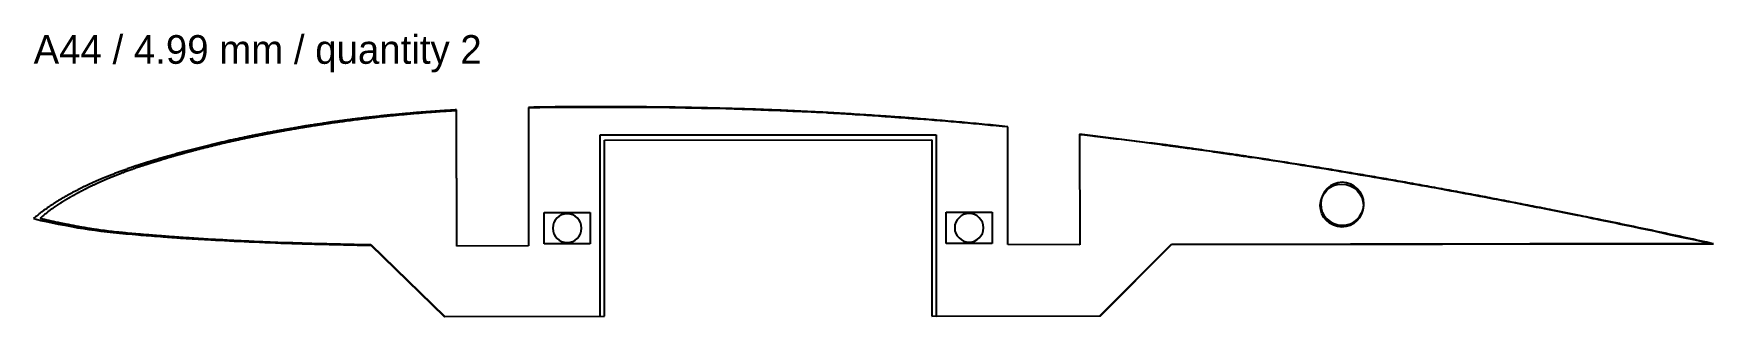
# Model space of a CAD drawing. Header units: millimetres. Extents: x 0 to 117, y 0 to 20.
import ezdxf

# ---------------------------------------------------------------- set-up
doc = ezdxf.new("R2010")
doc.units = ezdxf.units.MM
for name, color, linetype in [('CUT', 1, 'Continuous'), ('LABELS_NONCUT', 7, 'Continuous'), ('SANDING_GUIDE_NONCUT', 5, 'Continuous')]:
    doc.layers.add(name, color=color, linetype=linetype)

msp = doc.modelspace()

# ---------------------------------------------------------------- linework, layer by layer
at = {"layer": 'CUT'}
for p, q in [((29.48, 4.91, 0), (29.47, 14.41, 0)), ((34.47, 14.59, 0), (34.48, 4.92, 0)), ((67.88, 5.01, 0), (67.87, 13.24, 0)), ((39.47, 0.01, 0), (39.47, 12.67, 0)), ((39.47, 12.67, 0), (62.87, 12.67, 0)), ((62.87, 12.67, 0), (62.87, 0.03, 0)), ((72.87, 12.71, 0), (72.88, 5, 0)), ((35.57, 7.26, 0), (38.77, 7.26, 0)), ((35.57, 5.06, 0), (35.57, 7.26, 0)), ((38.77, 7.26, 0), (38.77, 5.06, 0)), ((63.57, 7.28, 0), (66.77, 7.28, 0)), ((63.57, 5.08, 0), (63.57, 7.28, 0)), ((66.77, 7.28, 0), (66.77, 5.08, 0)), ((23.5, 4.97, 0), (28.6, 0, 0)), ((34.48, 4.92, 0), (29.48, 4.91, 0)), ((38.77, 5.06, 0), (35.57, 5.06, 0)), ((66.77, 5.08, 0), (63.57, 5.08, 0)), ((72.88, 5, 0), (67.88, 5.01, 0)), ((74.33, 0.05, 0), (79.28, 5.01, 0)), ((79.28, 5.01, 0), (117.03, 5.07, 0)), ((28.6, 0, 0), (39.47, 0.01, 0)), ((62.87, 0.03, 0), (74.33, 0.04, 0)), ((74.33, 0.04, 0), (74.33, 0.05, 0))]:
    msp.add_line(p, q, dxfattribs=at)
msp.add_ellipse((91.14, 7.74, 0), major_axis=(-0.3, -1.47), ratio=0.999725, dxfattribs=at)
for points, knots in [([(29.47, 14.41, 0), (29.4, 14.41, 0), (29.26, 14.4, 0), (29.04, 14.39, 0), (28.83, 14.37, 0), (28.62, 14.36, 0), (28.4, 14.35, 0), (28.19, 14.33, 0), (27.97, 14.32, 0), (27.76, 14.3, 0), (27.54, 14.29, 0), (27.32, 14.27, 0), (27.11, 14.25, 0), (26.89, 14.24, 0), (26.67, 14.22, 0), (26.45, 14.2, 0), (26.23, 14.18, 0), (26.09, 14.17, 0), (25.94, 14.16, 0), (25.79, 14.14, 0), (25.56, 14.12, 0), (25.33, 14.1, 0), (25.1, 14.08, 0), (24.87, 14.06, 0), (24.64, 14.04, 0), (24.41, 14.01, 0), (24.18, 13.99, 0), (23.96, 13.96, 0), (23.73, 13.94, 0), (23.5, 13.91, 0), (23.27, 13.89, 0), (23.04, 13.86, 0), (22.81, 13.83, 0), (22.59, 13.8, 0), (22.44, 13.79, 0), (22.26, 13.76, 0), (22.08, 13.74, 0), (21.81, 13.7, 0), (21.54, 13.67, 0), (21.31, 13.64, 0), (21.13, 13.61, 0), (20.95, 13.59, 0), (20.73, 13.56, 0), (20.46, 13.52, 0), (20.29, 13.49, 0), (20.14, 13.47, 0), (20.02, 13.45, 0), (19.84, 13.43, 0), (19.66, 13.4, 0), (19.48, 13.37, 0), (19.3, 13.34, 0), (19.13, 13.32, 0), (18.95, 13.29, 0), (18.77, 13.26, 0), (18.6, 13.23, 0), (18.42, 13.2, 0), (18.25, 13.17, 0), (18.08, 13.14, 0), (17.9, 13.11, 0), (17.73, 13.08, 0), (17.56, 13.05, 0), (17.39, 13.02, 0), (17.22, 12.99, 0), (17.05, 12.96, 0), (16.89, 12.93, 0), (16.72, 12.9, 0), (16.55, 12.87, 0), (16.39, 12.84, 0), (16.22, 12.81, 0), (16.06, 12.78, 0), (15.89, 12.75, 0), (15.73, 12.71, 0), (15.57, 12.68, 0), (15.41, 12.65, 0), (15.25, 12.62, 0), (15.09, 12.59, 0), (14.93, 12.55, 0), (14.82, 12.53, 0), (14.75, 12.51, 0), (14.69, 12.5, 0), (14.59, 12.48, 0), (14.45, 12.45, 0), (14.29, 12.42, 0), (14.12, 12.38, 0), (13.96, 12.35, 0), (13.81, 12.32, 0), (13.7, 12.29, 0), (13.58, 12.26, 0), (13.44, 12.23, 0), (13.26, 12.19, 0), (13.08, 12.15, 0), (12.9, 12.11, 0), (12.72, 12.07, 0), (12.54, 12.02, 0), (12.36, 11.98, 0), (12.18, 11.93, 0), (11.99, 11.89, 0), (11.81, 11.84, 0), (11.62, 11.8, 0), (11.44, 11.75, 0), (11.25, 11.7, 0), (11.07, 11.66, 0), (10.89, 11.61, 0), (10.7, 11.56, 0), (10.52, 11.51, 0), (10.34, 11.46, 0), (10.19, 11.42, 0), (10.07, 11.39, 0), (9.95, 11.35, 0), (9.8, 11.31, 0), (9.62, 11.26, 0), (9.45, 11.21, 0), (9.27, 11.16, 0), (9.16, 11.13, 0), (9.05, 11.1, 0), (8.95, 11.07, 0), (8.82, 11.03, 0), (8.72, 11, 0), (8.63, 10.97, 0), (8.55, 10.95, 0), (8.49, 10.93, 0), (8.47, 10.92, 0), (8.45, 10.92, 0), (8.43, 10.91, 0), (8.41, 10.91, 0), (8.39, 10.9, 0), (8.35, 10.88, 0), (8.29, 10.87, 0), (8.21, 10.84, 0), (8.16, 10.83, 0), (8.11, 10.81, 0), (8.08, 10.8, 0), (8.06, 10.8, 0), (8.05, 10.79, 0), (8.03, 10.79, 0), (8.01, 10.78, 0), (8, 10.78, 0), (7.99, 10.77, 0), (7.98, 10.77, 0), (7.98, 10.77, 0), (7.97, 10.77, 0), (7.97, 10.77, 0), (7.96, 10.77, 0), (7.95, 10.76, 0), (7.89, 10.74, 0), (7.79, 10.71, 0), (7.68, 10.68, 0), (7.61, 10.65, 0), (7.57, 10.64, 0), (7.55, 10.64, 0), (7.53, 10.63, 0), (7.51, 10.62, 0), (7.49, 10.62, 0), (7.47, 10.61, 0), (7.46, 10.61, 0), (7.44, 10.6, 0), (7.42, 10.59, 0), (7.4, 10.59, 0), (7.37, 10.58, 0), (7.36, 10.57, 0), (7.34, 10.57, 0), (7.33, 10.57, 0), (7.32, 10.56, 0), (7.31, 10.56, 0), (7.3, 10.56, 0), (7.29, 10.55, 0), (7.27, 10.54, 0), (7.25, 10.54, 0), (7.24, 10.54, 0), (7.24, 10.54, 0), (7.24, 10.54, 0), (7.23, 10.53, 0), (7.22, 10.53, 0), (7.21, 10.53, 0), (7.2, 10.52, 0), (7.19, 10.52, 0), (7.19, 10.52, 0), (7.18, 10.52, 0), (7.18, 10.52, 0), (7.17, 10.52, 0), (7.17, 10.51, 0), (7.17, 10.51, 0), (7.16, 10.51, 0), (7.16, 10.51, 0), (7.15, 10.51, 0), (7.15, 10.51, 0), (7.15, 10.51, 0), (7.14, 10.51, 0), (7.14, 10.51, 0), (7.14, 10.51, 0), (7.14, 10.5, 0), (7.14, 10.5, 0), (7.14, 10.5, 0), (7.14, 10.5, 0), (7.14, 10.5, 0), (7.13, 10.5, 0), (7.13, 10.5, 0), (7.13, 10.5, 0), (7.13, 10.5, 0), (7.13, 10.5, 0), (7.13, 10.5, 0), (7.13, 10.5, 0), (7.13, 10.5, 0), (7.13, 10.5, 0), (7.13, 10.5, 0), (7.13, 10.5, 0), (7.09, 10.49, 0), (7.01, 10.46, 0), (6.96, 10.44, 0), (6.85, 10.41, 0), (6.71, 10.36, 0), (6.52, 10.29, 0), (6.24, 10.19, 0), (5.97, 10.09, 0), (5.75, 10.01, 0), (5.58, 9.94, 0), (5.41, 9.87, 0), (5.21, 9.79, 0), (4.97, 9.7, 0), (4.74, 9.6, 0), (4.52, 9.51, 0), (4.31, 9.41, 0), (4.1, 9.32, 0), (3.9, 9.23, 0), (3.71, 9.14, 0), (3.53, 9.06, 0), (3.35, 8.97, 0), (3.24, 8.91, 0), (3.14, 8.87, 0), (3.07, 8.83, 0), (2.97, 8.77, 0), (2.86, 8.72, 0), (2.76, 8.67, 0), (2.67, 8.61, 0), (2.57, 8.56, 0), (2.48, 8.51, 0), (2.41, 8.48, 0), (2.35, 8.44, 0), (2.28, 8.4, 0), (2.17, 8.34, 0), (2.07, 8.28, 0), (1.97, 8.22, 0), (1.88, 8.17, 0), (1.78, 8.11, 0), (1.69, 8.05, 0), (1.6, 7.99, 0), (1.51, 7.94, 0), (1.42, 7.88, 0), (1.33, 7.82, 0), (1.25, 7.77, 0), (1.16, 7.71, 0), (1.08, 7.66, 0), (1, 7.6, 0), (0.94, 7.56, 0), (0.87, 7.51, 0), (0.77, 7.44, 0), (0.59, 7.31, 0), (0.39, 7.15, 0), (0.25, 7.04, 0), (0.12, 6.93, 0), (0.06, 6.88, 0), (0, 6.83, 0)], [0, 0, 0, 0, 0.007042, 0.014084, 0.021126, 0.028168, 0.03521, 0.042252, 0.049294, 0.056336, 0.063378, 0.07042, 0.077462, 0.084504, 0.091546, 0.098588, 0.10563, 0.112672, 0.112672, 0.120018, 0.127363, 0.134708, 0.142053, 0.149398, 0.156744, 0.164089, 0.171434, 0.178779, 0.186124, 0.19347, 0.200815, 0.20816, 0.215505, 0.222851, 0.230196, 0.230196, 0.238503, 0.24681, 0.255117, 0.263424, 0.267577, 0.271731, 0.280038, 0.288345, 0.296652, 0.296652, 0.302358, 0.308064, 0.31377, 0.319476, 0.325182, 0.330888, 0.336594, 0.3423, 0.348006, 0.353712, 0.359418, 0.365124, 0.37083, 0.376536, 0.382242, 0.387948, 0.393654, 0.39936, 0.405066, 0.410772, 0.416478, 0.422184, 0.42789, 0.433596, 0.439302, 0.445008, 0.450714, 0.45642, 0.462126, 0.467832, 0.473538, 0.479244, 0.479244, 0.482127, 0.485009, 0.490773, 0.496538, 0.502302, 0.508067, 0.513831, 0.516713, 0.519596, 0.52536, 0.531125, 0.536889, 0.542653, 0.548418, 0.554182, 0.559947, 0.565711, 0.571476, 0.57724, 0.583005, 0.588769, 0.594534, 0.600298, 0.606063, 0.611827, 0.617592, 0.623356, 0.62912, 0.632003, 0.634885, 0.640649, 0.646414, 0.652178, 0.657943, 0.663707, 0.663707, 0.668811, 0.673914, 0.676466, 0.679018, 0.684121, 0.684759, 0.685397, 0.686035, 0.686673, 0.687311, 0.687949, 0.689225, 0.691777, 0.694328, 0.69688, 0.698156, 0.699432, 0.699751, 0.70007, 0.700708, 0.701984, 0.702303, 0.702462, 0.702622, 0.702941, 0.7031, 0.70326, 0.703579, 0.703898, 0.704536, 0.709639, 0.714743, 0.717294, 0.717932, 0.71857, 0.719846, 0.720484, 0.721122, 0.72176, 0.722398, 0.723036, 0.723674, 0.72495, 0.725588, 0.726226, 0.726864, 0.727502, 0.727821, 0.72798, 0.728139, 0.728777, 0.730053, 0.730691, 0.730771, 0.730851, 0.73101, 0.73117, 0.731329, 0.731967, 0.732605, 0.732765, 0.732924, 0.733243, 0.733323, 0.733403, 0.733562, 0.733721, 0.733881, 0.73404, 0.7342, 0.734519, 0.734599, 0.734639, 0.734658, 0.734678, 0.734758, 0.734838, 0.734997, 0.735007, 0.735017, 0.735037, 0.735077, 0.735117, 0.735122, 0.735127, 0.735132, 0.735137, 0.735147, 0.735152, 0.735157, 0.735157, 0.735157, 0.74026, 0.742812, 0.745364, 0.745364, 0.751836, 0.758309, 0.764781, 0.771254, 0.77449, 0.777726, 0.784199, 0.790671, 0.797144, 0.803616, 0.810089, 0.816561, 0.823034, 0.829506, 0.835979, 0.842451, 0.848924, 0.848924, 0.853125, 0.857326, 0.861527, 0.865728, 0.869929, 0.87413, 0.878331, 0.882532, 0.882532, 0.887508, 0.892484, 0.89746, 0.902436, 0.907412, 0.912389, 0.917365, 0.922341, 0.927317, 0.932293, 0.937269, 0.942245, 0.947221, 0.952197, 0.957173, 0.962149, 0.962149, 0.970051, 0.977954, 0.985856, 0.993759, 0.993759, 1, 1, 1, 1]), ([(67.87, 13.24, 0), (67.33, 13.3, 0), (66.25, 13.4, 0), (64.66, 13.55, 0), (63.1, 13.68, 0), (62.1, 13.76, 0), (61.58, 13.8, 0), (61.58, 13.8, 0), (61.57, 13.8, 0), (61.56, 13.81, 0), (61.53, 13.81, 0), (61.49, 13.81, 0), (61.44, 13.81, 0), (61.38, 13.82, 0), (61.3, 13.83, 0), (61.17, 13.84, 0), (61.04, 13.85, 0), (60.9, 13.86, 0), (60.71, 13.87, 0), (60.47, 13.89, 0), (60.21, 13.91, 0), (60.01, 13.92, 0), (59.81, 13.94, 0), (59.54, 13.96, 0), (59.06, 13.99, 0), (58.38, 14.04, 0), (57.56, 14.09, 0), (56.75, 14.14, 0), (56.08, 14.18, 0), (55.55, 14.21, 0), (55.29, 14.23, 0), (54.67, 14.26, 0), (54.09, 14.29, 0), (53.37, 14.32, 0), (53, 14.34, 0), (52.63, 14.36, 0), (52.14, 14.38, 0), (51.7, 14.4, 0), (51.33, 14.41, 0), (51.17, 14.42, 0), (51.04, 14.42, 0), (50.92, 14.43, 0), (50.7, 14.44, 0), (50.38, 14.45, 0), (50.06, 14.46, 0), (49.81, 14.47, 0), (49.62, 14.47, 0), (49.47, 14.48, 0), (49.35, 14.48, 0), (49.3, 14.49, 0), (49.27, 14.49, 0), (49.25, 14.49, 0), (48.47, 14.51, 0), (46.93, 14.55, 0), (44.72, 14.6, 0), (42.41, 14.62, 0), (40.89, 14.63, 0), (39.71, 14.63, 0), (38.77, 14.64, 0), (37.89, 14.63, 0), (36.45, 14.62, 0), (35.45, 14.61, 0), (34.47, 14.59, 0)], [0, 0, 0, 0, 0.04775, 0.095499, 0.143249, 0.190999, 0.190999, 0.191372, 0.191372, 0.191745, 0.192491, 0.193983, 0.195475, 0.196968, 0.199952, 0.202936, 0.208905, 0.211889, 0.214874, 0.226811, 0.23278, 0.238749, 0.244717, 0.250686, 0.262623, 0.286498, 0.310373, 0.334248, 0.358123, 0.37006, 0.381998, 0.381998, 0.426436, 0.437546, 0.448655, 0.459765, 0.470875, 0.493094, 0.498649, 0.504203, 0.506981, 0.509758, 0.515313, 0.526423, 0.537532, 0.543087, 0.548642, 0.554197, 0.556974, 0.558363, 0.559057, 0.559751, 0.559751, 0.628372, 0.696993, 0.765614, 0.834235, 0.834235, 0.873274, 0.912314, 0.912314, 1, 1, 1, 1]), ([(117.03, 5.07, 0), (115.78, 5.35, 0), (113.84, 5.77, 0), (111.55, 6.25, 0), (110.24, 6.53, 0), (109.6, 6.66, 0), (109.16, 6.75, 0), (108.91, 6.8, 0), (108.42, 6.9, 0), (108.06, 6.97, 0), (107.2, 7.15, 0), (106.58, 7.27, 0), (105.51, 7.48, 0), (104.61, 7.66, 0), (103.27, 7.92, 0), (101.94, 8.18, 0), (100.64, 8.43, 0), (99.29, 8.68, 0), (97.93, 8.93, 0), (96.56, 9.18, 0), (95.21, 9.42, 0), (93.9, 9.65, 0), (92.61, 9.87, 0), (91.25, 10.1, 0), (89.88, 10.33, 0), (88.51, 10.55, 0), (87.15, 10.76, 0), (85.84, 10.97, 0), (84.98, 11.1, 0), (84.53, 11.16, 0), (84.52, 11.16, 0), (84.51, 11.17, 0), (84.5, 11.17, 0), (84.48, 11.17, 0), (84.44, 11.18, 0), (84.39, 11.18, 0), (84.33, 11.19, 0), (84.26, 11.2, 0), (84.13, 11.22, 0), (84.01, 11.24, 0), (83.89, 11.26, 0), (83.71, 11.29, 0), (83.49, 11.32, 0), (83.25, 11.35, 0), (83.06, 11.38, 0), (82.88, 11.41, 0), (82.63, 11.44, 0), (82.2, 11.5, 0), (81.58, 11.59, 0), (80.96, 11.68, 0), (80.53, 11.74, 0), (80.28, 11.77, 0), (80.1, 11.8, 0), (79.92, 11.82, 0), (79.67, 11.86, 0), (79.46, 11.88, 0), (79.28, 11.91, 0), (79.16, 11.92, 0), (79.04, 11.94, 0), (78.92, 11.96, 0), (78.85, 11.97, 0), (78.79, 11.97, 0), (78.74, 11.98, 0), (78.71, 11.98, 0), (78.68, 11.99, 0), (78.67, 11.99, 0), (78.66, 11.99, 0), (78.66, 11.99, 0), (78.65, 11.99, 0), (78.18, 12.05, 0), (77.26, 12.17, 0), (75.81, 12.36, 0), (74.34, 12.53, 0), (73.35, 12.65, 0), (72.87, 12.71, 0)], [0, 0, 0, 0, 0.088348, 0.132521, 0.154608, 0.176695, 0.176695, 0.185075, 0.193454, 0.210212, 0.210212, 0.251918, 0.251918, 0.282314, 0.312709, 0.343105, 0.3735, 0.403896, 0.434292, 0.464687, 0.495083, 0.525478, 0.555874, 0.58627, 0.616665, 0.647061, 0.677456, 0.707852, 0.738248, 0.738248, 0.738376, 0.738504, 0.73876, 0.739272, 0.740296, 0.74132, 0.742344, 0.744392, 0.74644, 0.750536, 0.752584, 0.754632, 0.762824, 0.766921, 0.771017, 0.775113, 0.779209, 0.787401, 0.803786, 0.82017, 0.828363, 0.832459, 0.836555, 0.840651, 0.844747, 0.852939, 0.854988, 0.857036, 0.861132, 0.86318, 0.865228, 0.866252, 0.867276, 0.8683, 0.868812, 0.869068, 0.869196, 0.869324, 0.869324, 0.869324, 0.901993, 0.934662, 0.967331, 1, 1, 1, 1]), ([(0, 6.83, 0), (0.05, 6.82, 0), (0.11, 6.8, 0), (0.28, 6.76, 0), (0.39, 6.73, 0), (1.41, 6.5, 0), (2.94, 6.2, 0), (4.96, 5.91, 0), (6.11, 5.8, 0), (7.74, 5.66, 0), (8.42, 5.61, 0), (9.24, 5.55, 0), (9.64, 5.52, 0), (10.02, 5.49, 0), (10.46, 5.46, 0), (10.89, 5.43, 0), (11.65, 5.39, 0), (13.05, 5.31, 0), (15.32, 5.19, 0), (17.35, 5.12, 0), (18.59, 5.08, 0), (18.92, 5.07, 0), (19.8, 5.05, 0), (20.46, 5.03, 0), (21.77, 5, 0), (22.67, 4.98, 0), (23.5, 4.97, 0)], [0, 0, 0, 0, 0.011363, 0.011363, 0.029779, 0.029779, 0.163726, 0.163726, 0.328122, 0.328122, 0.388007, 0.402978, 0.417949, 0.43292, 0.447891, 0.477833, 0.507776, 0.56766, 0.687429, 0.807198, 0.807198, 0.832433, 0.84505, 0.908135, 0.908135, 1, 1, 1, 1])]:
    msp.add_open_spline(points, degree=3, knots=knots, dxfattribs=at)
at = {"layer": 'SANDING_GUIDE_NONCUT'}
for points in [[(29.47, 14.36), (29.43, 14.35), (29.39, 14.35), (29.35, 14.35), (29.31, 14.35), (29.25, 14.34), (29.2, 14.34), (29.15, 14.34), (29.09, 14.33), (29.04, 14.33), (28.99, 14.33), (28.94, 14.33), (28.88, 14.32), (28.83, 14.32), (28.78, 14.32), (28.72, 14.31), (28.67, 14.31), (28.62, 14.3), (28.56, 14.3), (28.51, 14.3), (28.46, 14.29), (28.4, 14.29), (28.35, 14.29), (28.3, 14.28), (28.24, 14.28), (28.19, 14.28), (28.13, 14.27), (28.08, 14.27), (28.03, 14.26), (27.97, 14.26), (27.92, 14.26), (27.87, 14.25), (27.81, 14.25), (27.76, 14.25), (27.7, 14.24), (27.65, 14.24), (27.6, 14.23), (27.54, 14.23), (27.49, 14.23), (27.43, 14.22), (27.38, 14.22), (27.33, 14.21), (27.27, 14.21), (27.22, 14.2), (27.16, 14.2), (27.11, 14.2), (27.06, 14.19), (27, 14.19), (26.95, 14.18), (26.89, 14.18), (26.84, 14.17), (26.79, 14.17), (26.73, 14.17), (26.68, 14.16), (26.62, 14.16), (26.57, 14.15), (26.51, 14.15), (26.46, 14.14), (26.41, 14.14), (26.35, 14.13), (26.3, 14.13), (26.24, 14.12), (26.18, 14.12), (26.13, 14.11), (26.07, 14.11), (26.01, 14.1), (25.96, 14.1), (25.9, 14.09), (25.84, 14.09), (25.79, 14.08), (25.73, 14.08), (25.67, 14.07), (25.62, 14.07), (25.56, 14.06), (25.5, 14.06), (25.45, 14.05), (25.39, 14.04), (25.33, 14.04), (25.27, 14.03), (25.22, 14.03), (25.16, 14.02), (25.1, 14.02), (25.05, 14.01), (24.99, 14.01), (24.93, 14), (24.88, 13.99), (24.82, 13.99), (24.76, 13.98), (24.71, 13.98), (24.65, 13.97), (24.59, 13.96), (24.54, 13.96), (24.48, 13.95), (24.42, 13.95), (24.36, 13.94), (24.31, 13.93), (24.25, 13.93), (24.19, 13.92), (24.14, 13.92), (24.08, 13.91), (24.02, 13.9), (23.97, 13.9), (23.91, 13.89), (23.85, 13.88), (23.8, 13.88), (23.74, 13.87), (23.68, 13.86), (23.63, 13.86), (23.57, 13.85), (23.51, 13.84), (23.46, 13.84), (23.4, 13.83), (23.34, 13.82), (23.29, 13.82), (23.23, 13.81), (23.17, 13.8), (23.12, 13.8), (23.06, 13.79), (23, 13.78), (22.95, 13.78), (22.89, 13.77), (22.84, 13.76), (22.78, 13.76), (22.72, 13.75), (22.66, 13.74), (22.59, 13.73), (22.53, 13.72), (22.46, 13.72), (22.39, 13.71), (22.32, 13.7), (22.25, 13.69), (22.19, 13.68), (22.12, 13.67), (22.05, 13.66), (21.98, 13.65), (21.92, 13.64), (21.85, 13.64), (21.78, 13.63), (21.71, 13.62), (21.65, 13.61), (21.58, 13.6), (21.55, 13.59), (21.51, 13.59), (21.48, 13.59), (21.45, 13.58), (21.41, 13.58), (21.38, 13.57), (21.35, 13.57), (21.31, 13.56), (21.25, 13.55), (21.18, 13.54), (21.11, 13.53), (21.05, 13.53), (20.98, 13.52), (20.92, 13.51), (20.85, 13.5), (20.78, 13.49), (20.72, 13.48), (20.65, 13.47), (20.59, 13.46), (20.52, 13.45), (20.48, 13.44), (20.43, 13.44), (20.39, 13.43), (20.34, 13.42), (20.3, 13.42), (20.25, 13.41), (20.21, 13.4), (20.16, 13.4), (20.12, 13.39), (20.07, 13.38), (20.03, 13.37), (19.98, 13.37), (19.94, 13.36), (19.9, 13.35), (19.85, 13.35), (19.81, 13.34), (19.76, 13.33), (19.72, 13.33), (19.67, 13.32), (19.63, 13.31), (19.59, 13.31), (19.54, 13.3), (19.5, 13.29), (19.45, 13.29), (19.41, 13.28), (19.37, 13.27), (19.32, 13.26), (19.28, 13.26), (19.23, 13.25), (19.19, 13.24), (19.15, 13.24), (19.1, 13.23), (19.06, 13.22), (19.02, 13.21), (18.97, 13.21), (18.93, 13.2), (18.89, 13.19), (18.84, 13.19), (18.8, 13.18), (18.76, 13.17), (18.71, 13.16), (18.67, 13.16), (18.63, 13.15), (18.58, 13.14), (18.54, 13.14), (18.5, 13.13), (18.45, 13.12), (18.41, 13.11), (18.37, 13.11), (18.33, 13.1), (18.28, 13.09), (18.24, 13.08), (18.2, 13.08), (18.16, 13.07), (18.11, 13.06), (18.07, 13.06), (18.03, 13.05), (17.99, 13.04), (17.94, 13.03), (17.9, 13.03), (17.86, 13.02), (17.82, 13.01), (17.77, 13), (17.73, 13), (17.69, 12.99), (17.65, 12.98), (17.61, 12.97), (17.56, 12.97), (17.52, 12.96), (17.48, 12.95), (17.44, 12.94), (17.4, 12.94), (17.35, 12.93), (17.31, 12.92), (17.27, 12.91), (17.23, 12.91), (17.19, 12.9), (17.15, 12.89), (17.1, 12.88), (17.06, 12.88), (17.02, 12.87), (16.98, 12.86), (16.94, 12.85), (16.9, 12.84), (16.86, 12.84), (16.81, 12.83), (16.77, 12.82), (16.73, 12.81), (16.69, 12.81), (16.65, 12.8), (16.61, 12.79), (16.57, 12.78), (16.53, 12.77), (16.49, 12.77), (16.45, 12.76), (16.41, 12.75), (16.36, 12.74), (16.32, 12.74), (16.28, 12.73), (16.24, 12.72), (16.2, 12.71), (16.16, 12.7), (16.12, 12.7), (16.08, 12.69), (16.04, 12.68), (16, 12.67), (15.96, 12.66), (15.92, 12.66), (15.88, 12.65), (15.84, 12.64), (15.8, 12.63), (15.76, 12.62), (15.72, 12.62), (15.68, 12.61), (15.64, 12.6), (15.6, 12.59), (15.56, 12.59), (15.52, 12.58), (15.48, 12.57), (15.44, 12.56), (15.4, 12.55), (15.36, 12.54), (15.32, 12.54), (15.29, 12.53), (15.25, 12.52), (15.21, 12.51), (15.17, 12.5), (15.13, 12.5), (15.11, 12.49), (15.09, 12.49), (15.07, 12.48), (15.05, 12.48), (15.03, 12.48), (15.01, 12.47), (14.99, 12.47), (14.97, 12.46), (14.93, 12.46), (14.89, 12.45), (14.85, 12.44), (14.81, 12.43), (14.77, 12.42), (14.73, 12.41), (14.69, 12.4), (14.65, 12.4), (14.61, 12.39), (14.57, 12.38), (14.53, 12.37), (14.48, 12.36), (14.44, 12.35), (14.4, 12.34), (14.36, 12.33), (14.32, 12.32), (14.28, 12.31), (14.23, 12.31), (14.19, 12.3), (14.15, 12.29), (14.13, 12.28), (14.11, 12.28), (14.08, 12.27), (14.06, 12.27), (14.04, 12.26), (14.02, 12.26), (14, 12.25), (13.98, 12.25), (13.93, 12.24), (13.89, 12.23), (13.85, 12.22), (13.8, 12.21), (13.76, 12.2), (13.72, 12.19), (13.67, 12.18), (13.63, 12.17), (13.58, 12.16), (13.54, 12.15), (13.49, 12.14), (13.45, 12.13), (13.41, 12.12), (13.36, 12.11), (13.32, 12.1), (13.27, 12.09), (13.23, 12.08), (13.18, 12.07), (13.14, 12.06), (13.09, 12.05), (13.05, 12.04), (13, 12.02), (12.96, 12.01), (12.91, 12), (12.87, 11.99), (12.82, 11.98), (12.78, 11.97), (12.73, 11.96), (12.69, 11.95), (12.64, 11.94), (12.59, 11.93), (12.55, 11.92), (12.5, 11.9), (12.46, 11.89), (12.41, 11.88), (12.37, 11.87), (12.32, 11.86), (12.27, 11.85), (12.23, 11.84), (12.18, 11.82), (12.14, 11.81), (12.09, 11.8), (12.05, 11.79), (12, 11.78), (11.95, 11.77), (11.91, 11.76), (11.86, 11.74), (11.82, 11.73), (11.77, 11.72), (11.73, 11.71), (11.68, 11.7), (11.63, 11.69), (11.59, 11.67), (11.54, 11.66), (11.5, 11.65), (11.45, 11.64), (11.4, 11.63), (11.36, 11.61), (11.31, 11.6), (11.27, 11.59), (11.22, 11.58), (11.18, 11.57), (11.13, 11.55), (11.09, 11.54), (11.04, 11.53), (11, 11.52), (10.95, 11.51), (10.9, 11.49), (10.86, 11.48), (10.81, 11.47), (10.77, 11.46), (10.72, 11.44), (10.68, 11.43), (10.63, 11.42), (10.59, 11.41), (10.54, 11.4), (10.52, 11.39), (10.5, 11.38), (10.48, 11.38), (10.46, 11.37), (10.43, 11.36), (10.41, 11.36), (10.39, 11.35), (10.37, 11.35), (10.32, 11.33), (10.28, 11.32), (10.23, 11.31), (10.19, 11.3), (10.15, 11.28), (10.1, 11.27), (10.06, 11.26), (10.01, 11.25), (9.97, 11.23), (9.93, 11.22), (9.88, 11.21), (9.84, 11.2), (9.8, 11.18), (9.75, 11.17), (9.71, 11.16), (9.67, 11.15), (9.62, 11.13), (9.58, 11.12), (9.54, 11.11), (9.49, 11.1), (9.46, 11.09), (9.42, 11.08), (9.38, 11.06), (9.34, 11.05), (9.31, 11.04), (9.27, 11.03), (9.23, 11.02), (9.19, 11.01), (9.18, 11), (9.16, 11), (9.14, 10.99), (9.12, 10.99), (9.1, 10.98), (9.08, 10.98), (9.07, 10.97), (9.05, 10.97), (9.01, 10.95), (8.97, 10.94), (8.94, 10.93), (8.9, 10.92), (8.9, 10.92), (8.89, 10.92), (8.89, 10.92), (8.88, 10.92), (8.88, 10.91), (8.87, 10.91), (8.87, 10.91), (8.87, 10.91), (8.86, 10.91), (8.86, 10.91), (8.85, 10.91), (8.85, 10.9), (8.84, 10.9), (8.84, 10.9), (8.83, 10.9), (8.83, 10.9), (8.82, 10.9), (8.82, 10.9), (8.82, 10.9), (8.81, 10.89), (8.81, 10.89), (8.8, 10.89), (8.8, 10.89), (8.79, 10.89), (8.78, 10.89), (8.77, 10.88), (8.77, 10.88), (8.76, 10.88), (8.74, 10.87), (8.72, 10.87), (8.7, 10.86), (8.69, 10.86), (8.67, 10.85), (8.65, 10.84), (8.63, 10.84), (8.61, 10.83), (8.6, 10.83), (8.58, 10.82), (8.56, 10.82), (8.54, 10.81), (8.53, 10.81), (8.53, 10.81), (8.52, 10.8), (8.51, 10.8), (8.5, 10.8), (8.49, 10.8), (8.48, 10.79), (8.47, 10.79), (8.47, 10.79), (8.47, 10.79), (8.47, 10.79), (8.46, 10.79), (8.46, 10.79), (8.46, 10.79), (8.46, 10.79), (8.46, 10.79), (8.45, 10.78), (8.45, 10.78), (8.44, 10.78), (8.44, 10.78), (8.43, 10.78), (8.42, 10.77), (8.41, 10.77), (8.4, 10.77), (8.4, 10.77), (8.4, 10.77), (8.4, 10.77), (8.39, 10.77), (8.39, 10.77), (8.39, 10.77), (8.39, 10.77), (8.39, 10.76), (8.39, 10.76), (8.39, 10.76), (8.39, 10.76), (8.39, 10.76), (8.38, 10.76), (8.38, 10.76), (8.38, 10.76), (8.38, 10.76), (8.38, 10.76), (8.38, 10.76), (8.37, 10.76), (8.37, 10.76), (8.37, 10.76), (8.37, 10.76), (8.37, 10.76), (8.37, 10.76), (8.37, 10.76), (8.36, 10.76), (8.36, 10.76), (8.36, 10.76), (8.36, 10.75), (8.36, 10.75), (8.35, 10.75), (8.35, 10.75), (8.35, 10.75), (8.34, 10.75), (8.34, 10.75), (8.33, 10.75), (8.3, 10.74), (8.27, 10.73), (8.23, 10.71), (8.2, 10.7), (8.16, 10.69), (8.13, 10.68), (8.09, 10.67), (8.06, 10.66), (8.04, 10.66), (8.03, 10.65), (8.01, 10.65), (7.99, 10.64), (7.99, 10.64), (7.99, 10.64), (7.98, 10.64), (7.98, 10.63), (7.97, 10.63), (7.97, 10.63), (7.96, 10.63), (7.96, 10.63), (7.95, 10.63), (7.94, 10.62), (7.94, 10.62), (7.93, 10.62), (7.92, 10.62), (7.92, 10.62), (7.91, 10.62), (7.91, 10.61), (7.91, 10.61), (7.9, 10.61), (7.9, 10.61), (7.89, 10.61), (7.89, 10.61), (7.89, 10.61), (7.88, 10.6), (7.88, 10.6), (7.87, 10.6), (7.87, 10.6), (7.87, 10.6), (7.86, 10.6), (7.86, 10.6), (7.85, 10.6), (7.85, 10.59), (7.84, 10.59), (7.84, 10.59), (7.84, 10.59), (7.83, 10.59), (7.83, 10.59), (7.82, 10.58), (7.81, 10.58), (7.8, 10.58), (7.8, 10.58), (7.79, 10.58), (7.79, 10.57), (7.78, 10.57), (7.78, 10.57), (7.77, 10.57), (7.77, 10.57), (7.77, 10.57), (7.76, 10.57), (7.76, 10.56), (7.75, 10.56), (7.75, 10.56), (7.75, 10.56), (7.74, 10.56), (7.74, 10.56), (7.73, 10.56), (7.73, 10.56), (7.73, 10.56), (7.73, 10.55), (7.72, 10.55), (7.72, 10.55), (7.72, 10.55), (7.72, 10.55), (7.72, 10.55), (7.72, 10.55), (7.72, 10.55), (7.72, 10.55), (7.71, 10.55), (7.71, 10.55), (7.71, 10.55), (7.71, 10.55), (7.7, 10.55), (7.7, 10.55), (7.69, 10.54), (7.68, 10.54), (7.67, 10.54), (7.67, 10.53), (7.66, 10.53), (7.66, 10.53), (7.65, 10.53), (7.65, 10.53), (7.65, 10.53), (7.65, 10.53), (7.65, 10.53), (7.65, 10.53), (7.65, 10.53), (7.65, 10.53), (7.65, 10.53), (7.65, 10.53), (7.64, 10.53), (7.64, 10.53), (7.64, 10.53), (7.64, 10.53), (7.64, 10.53), (7.64, 10.53), (7.64, 10.53), (7.64, 10.53), (7.64, 10.53), (7.64, 10.53), (7.63, 10.52), (7.63, 10.52), (7.63, 10.52), (7.63, 10.52), (7.62, 10.52), (7.62, 10.52), (7.61, 10.52), (7.61, 10.52), (7.61, 10.52), (7.6, 10.51), (7.6, 10.51), (7.6, 10.51), (7.6, 10.51), (7.6, 10.51), (7.6, 10.51), (7.6, 10.51), (7.59, 10.51), (7.59, 10.51), (7.59, 10.51), (7.59, 10.51), (7.59, 10.51), (7.59, 10.51), (7.58, 10.51), (7.58, 10.51), (7.58, 10.51), (7.58, 10.51), (7.58, 10.51), (7.58, 10.51), (7.58, 10.51), (7.58, 10.51), (7.58, 10.51), (7.58, 10.51), (7.58, 10.51), (7.58, 10.51), (7.58, 10.51), (7.58, 10.51), (7.57, 10.51), (7.57, 10.51), (7.57, 10.5), (7.57, 10.5), (7.57, 10.5), (7.57, 10.5), (7.57, 10.5), (7.57, 10.5), (7.57, 10.5), (7.57, 10.5), (7.56, 10.5), (7.56, 10.5), (7.56, 10.5), (7.56, 10.5), (7.56, 10.5), (7.56, 10.5), (7.56, 10.5), (7.55, 10.5), (7.55, 10.5), (7.55, 10.5), (7.55, 10.5), (7.55, 10.5), (7.55, 10.5), (7.55, 10.5), (7.55, 10.5), (7.55, 10.5), (7.55, 10.5), (7.55, 10.5), (7.55, 10.5), (7.55, 10.5), (7.55, 10.5), (7.55, 10.5), (7.55, 10.5), (7.55, 10.5), (7.55, 10.5), (7.55, 10.5), (7.55, 10.5), (7.55, 10.5), (7.55, 10.5), (7.55, 10.5), (7.55, 10.5), (7.55, 10.5), (7.54, 10.5), (7.54, 10.5), (7.54, 10.5), (7.54, 10.49), (7.54, 10.49), (7.54, 10.49), (7.54, 10.49), (7.54, 10.49), (7.54, 10.49), (7.54, 10.49), (7.54, 10.49), (7.54, 10.49), (7.54, 10.49), (7.54, 10.49), (7.54, 10.49), (7.54, 10.49), (7.54, 10.49), (7.54, 10.49), (7.54, 10.49), (7.54, 10.49), (7.54, 10.49), (7.54, 10.49), (7.54, 10.49), (7.54, 10.49), (7.54, 10.49), (7.54, 10.49), (7.54, 10.49), (7.54, 10.49), (7.54, 10.49), (7.54, 10.49), (7.54, 10.49), (7.54, 10.49), (7.54, 10.49), (7.54, 10.49), (7.54, 10.49), (7.54, 10.49), (7.54, 10.49), (7.54, 10.49), (7.54, 10.49), (7.54, 10.49), (7.54, 10.49), (7.54, 10.49), (7.54, 10.49), (7.54, 10.49), (7.54, 10.49), (7.54, 10.49), (7.54, 10.49), (7.54, 10.49), (7.54, 10.49), (7.54, 10.49), (7.54, 10.49), (7.54, 10.49), (7.5, 10.48), (7.47, 10.47), (7.44, 10.46), (7.41, 10.45), (7.39, 10.45), (7.38, 10.44), (7.37, 10.44), (7.34, 10.43), (7.32, 10.42), (7.29, 10.41), (7.25, 10.4), (7.22, 10.39), (7.15, 10.36), (7.08, 10.34), (7, 10.31), (6.93, 10.29), (6.86, 10.26), (6.79, 10.23), (6.72, 10.21), (6.65, 10.18), (6.58, 10.16), (6.52, 10.13), (6.45, 10.11), (6.38, 10.08), (6.32, 10.06), (6.25, 10.03), (6.19, 10.01), (6.12, 9.99), (6.09, 9.97), (6.06, 9.96), (6.03, 9.95), (5.99, 9.94), (5.96, 9.92), (5.93, 9.91), (5.9, 9.9), (5.87, 9.89), (5.81, 9.86), (5.75, 9.84), (5.69, 9.82), (5.63, 9.79), (5.57, 9.77), (5.51, 9.74), (5.45, 9.72), (5.39, 9.7), (5.33, 9.67), (5.28, 9.65), (5.22, 9.62), (5.16, 9.6), (5.11, 9.58), (5.05, 9.55), (5, 9.53), (4.95, 9.51), (4.89, 9.49), (4.84, 9.46), (4.79, 9.44), (4.73, 9.42), (4.68, 9.39), (4.63, 9.37), (4.58, 9.35), (4.53, 9.33), (4.48, 9.3), (4.43, 9.28), (4.38, 9.26), (4.33, 9.24), (4.29, 9.21), (4.24, 9.19), (4.19, 9.17), (4.14, 9.15), (4.1, 9.13), (4.05, 9.1), (4.01, 9.08), (3.96, 9.06), (3.92, 9.04), (3.87, 9.02), (3.83, 9), (3.78, 8.97), (3.74, 8.95), (3.7, 8.93), (3.66, 8.91), (3.61, 8.89), (3.59, 8.88), (3.56, 8.86), (3.53, 8.85), (3.51, 8.84), (3.48, 8.82), (3.45, 8.81), (3.43, 8.79), (3.4, 8.78), (3.38, 8.77), (3.35, 8.75), (3.33, 8.74), (3.3, 8.73), (3.27, 8.71), (3.25, 8.7), (3.22, 8.69), (3.2, 8.68), (3.18, 8.66), (3.15, 8.65), (3.13, 8.64), (3.1, 8.62), (3.08, 8.61), (3.05, 8.6), (3.03, 8.58), (3.01, 8.57), (2.98, 8.56), (2.96, 8.55), (2.94, 8.53), (2.91, 8.52), (2.89, 8.51), (2.87, 8.49), (2.84, 8.48), (2.82, 8.47), (2.8, 8.45), (2.77, 8.44), (2.74, 8.42), (2.72, 8.41), (2.69, 8.39), (2.66, 8.38), (2.64, 8.36), (2.61, 8.35), (2.59, 8.34), (2.56, 8.32), (2.54, 8.31), (2.51, 8.29), (2.49, 8.28), (2.46, 8.26), (2.44, 8.25), (2.41, 8.23), (2.39, 8.22), (2.37, 8.21), (2.34, 8.19), (2.32, 8.18), (2.29, 8.16), (2.27, 8.15), (2.25, 8.13), (2.22, 8.12), (2.2, 8.11), (2.18, 8.09), (2.15, 8.08), (2.13, 8.06), (2.11, 8.05), (2.09, 8.04), (2.06, 8.02), (2.04, 8.01), (2.02, 7.99), (2, 7.98), (1.97, 7.97), (1.95, 7.95), (1.93, 7.94), (1.91, 7.92), (1.89, 7.91), (1.86, 7.9), (1.84, 7.88), (1.82, 7.87), (1.8, 7.85), (1.78, 7.84), (1.76, 7.83), (1.74, 7.81), (1.71, 7.8), (1.69, 7.78), (1.67, 7.77), (1.65, 7.76), (1.63, 7.74), (1.61, 7.73), (1.59, 7.71), (1.57, 7.7), (1.55, 7.69), (1.52, 7.67), (1.5, 7.66), (1.48, 7.64), (1.46, 7.63), (1.44, 7.62), (1.42, 7.6), (1.4, 7.59), (1.38, 7.57), (1.36, 7.56), (1.33, 7.54), (1.29, 7.51), (1.25, 7.48), (1.21, 7.46), (1.17, 7.43), (1.13, 7.39), (1.08, 7.36), (1.04, 7.32), (0.99, 7.29), (0.94, 7.25), (0.89, 7.21), (0.84, 7.17), (0.78, 7.13), (0.73, 7.09), (0.68, 7.04), (0.62, 7), (0.58, 6.96), (0.54, 6.93), (0.49, 6.89), (0.45, 6.86)], [(29.48, 4.91), (29.47, 14.36)], [(67.87, 13.22), (67.47, 13.25), (67.07, 13.29), (66.67, 13.33), (66.27, 13.37), (65.87, 13.41), (65.48, 13.44), (65.09, 13.48), (64.69, 13.52), (64.3, 13.55), (63.92, 13.58), (63.53, 13.62), (63.15, 13.65), (62.77, 13.68), (62.39, 13.71), (62.02, 13.74), (61.64, 13.77), (61.63, 13.77), (61.63, 13.77), (61.63, 13.77), (61.62, 13.77), (61.62, 13.77), (61.62, 13.77), (61.61, 13.77), (61.61, 13.77), (61.61, 13.77), (61.6, 13.77), (61.59, 13.77), (61.59, 13.77), (61.58, 13.78), (61.56, 13.78), (61.55, 13.78), (61.54, 13.78), (61.53, 13.78), (61.52, 13.78), (61.5, 13.78), (61.49, 13.78), (61.48, 13.78), (61.47, 13.78), (61.46, 13.78), (61.44, 13.79), (61.42, 13.79), (61.4, 13.79), (61.37, 13.79), (61.35, 13.79), (61.32, 13.8), (61.3, 13.8), (61.27, 13.8), (61.25, 13.8), (61.2, 13.8), (61.15, 13.81), (61.1, 13.81), (61.05, 13.82), (61.03, 13.82), (61.01, 13.82), (60.98, 13.82), (60.96, 13.82), (60.93, 13.83), (60.91, 13.83), (60.88, 13.83), (60.86, 13.83), (60.76, 13.84), (60.66, 13.85), (60.56, 13.85), (60.46, 13.86), (60.41, 13.86), (60.36, 13.87), (60.31, 13.87), (60.27, 13.88), (60.22, 13.88), (60.17, 13.88), (60.12, 13.89), (60.07, 13.89), (60.02, 13.89), (59.97, 13.9), (59.92, 13.9), (59.87, 13.9), (59.82, 13.91), (59.76, 13.91), (59.71, 13.92), (59.66, 13.92), (59.56, 13.93), (59.46, 13.93), (59.36, 13.94), (59.26, 13.95), (59.06, 13.96), (58.86, 13.98), (58.65, 13.99), (58.45, 14), (58.25, 14.02), (58.04, 14.03), (57.84, 14.04), (57.64, 14.06), (57.44, 14.07), (57.23, 14.08), (57.03, 14.09), (56.83, 14.11), (56.63, 14.12), (56.43, 14.13), (56.23, 14.14), (56.03, 14.15), (55.93, 14.16), (55.84, 14.16), (55.74, 14.17), (55.64, 14.18), (55.54, 14.18), (55.44, 14.19), (55.35, 14.19), (55.25, 14.2), (54.89, 14.22), (54.54, 14.23), (54.18, 14.25), (53.83, 14.27), (53.74, 14.27), (53.65, 14.28), (53.56, 14.28), (53.47, 14.29), (53.38, 14.29), (53.29, 14.3), (53.2, 14.3), (53.11, 14.3), (53.02, 14.31), (52.92, 14.31), (52.83, 14.32), (52.74, 14.32), (52.65, 14.32), (52.56, 14.33), (52.47, 14.33), (52.37, 14.34), (52.19, 14.34), (52, 14.35), (51.82, 14.36), (51.63, 14.37), (51.58, 14.37), (51.54, 14.37), (51.49, 14.37), (51.44, 14.38), (51.4, 14.38), (51.35, 14.38), (51.3, 14.38), (51.25, 14.38), (51.23, 14.38), (51.21, 14.38), (51.18, 14.39), (51.16, 14.39), (51.14, 14.39), (51.11, 14.39), (51.09, 14.39), (51.07, 14.39), (51.02, 14.39), (50.97, 14.39), (50.93, 14.39), (50.88, 14.4), (50.79, 14.4), (50.69, 14.4), (50.6, 14.41), (50.5, 14.41), (50.41, 14.41), (50.31, 14.42), (50.22, 14.42), (50.13, 14.42), (50.08, 14.43), (50.03, 14.43), (49.99, 14.43), (49.94, 14.43), (49.89, 14.43), (49.84, 14.43), (49.8, 14.43), (49.75, 14.44), (49.7, 14.44), (49.66, 14.44), (49.61, 14.44), (49.56, 14.44), (49.54, 14.44), (49.52, 14.44), (49.49, 14.44), (49.47, 14.45), (49.46, 14.45), (49.44, 14.45), (49.43, 14.45), (49.42, 14.45), (49.42, 14.45), (49.41, 14.45), (49.4, 14.45), (49.4, 14.45), (49.39, 14.45), (49.39, 14.45), (49.38, 14.45), (49.37, 14.45), (48.8, 14.47), (48.22, 14.48), (47.65, 14.5), (47.09, 14.51), (46.53, 14.52), (45.98, 14.53), (45.42, 14.54), (44.86, 14.55), (44.3, 14.56), (43.73, 14.57), (43.16, 14.58), (42.59, 14.58), (42.02, 14.58), (41.45, 14.59), (40.89, 14.59), (40.33, 14.59), (40, 14.59), (39.67, 14.59), (39.32, 14.59), (38.98, 14.59), (38.65, 14.59), (38.32, 14.59), (37.99, 14.59), (37.66, 14.59), (36.86, 14.58), (36.06, 14.57), (35.26, 14.56), (34.47, 14.55)], [(34.47, 14.55), (34.48, 4.92)], [(67.88, 5.01), (67.87, 13.22)], [(39.77, 12.31), (62.57, 12.33)], [(39.78, 0.01), (39.77, 12.31)], [(62.57, 12.33), (62.58, 0.03)], [(116.71, 5.11), (115.78, 5.32), (114.83, 5.52), (113.86, 5.73), (112.89, 5.94), (112.41, 6.04), (111.92, 6.14), (111.43, 6.25), (110.94, 6.35), (110.7, 6.4), (110.46, 6.45), (110.22, 6.5), (109.97, 6.55), (109.73, 6.6), (109.49, 6.65), (109.25, 6.7), (109.01, 6.75), (108.92, 6.77), (108.83, 6.79), (108.74, 6.81), (108.65, 6.82), (108.56, 6.84), (108.47, 6.86), (108.38, 6.88), (108.29, 6.9), (108.1, 6.94), (107.92, 6.97), (107.74, 7.01), (107.56, 7.05), (107.1, 7.14), (106.64, 7.23), (106.18, 7.32), (105.72, 7.42), (105.38, 7.48), (105.05, 7.55), (104.71, 7.61), (104.38, 7.68), (104.04, 7.75), (103.71, 7.81), (103.38, 7.88), (103.05, 7.94), (102.72, 8), (102.39, 8.07), (102.06, 8.13), (101.73, 8.19), (101.41, 8.25), (101.08, 8.32), (100.75, 8.38), (100.42, 8.44), (100.09, 8.5), (99.76, 8.56), (99.43, 8.63), (99.09, 8.69), (98.75, 8.75), (98.41, 8.81), (98.08, 8.88), (97.74, 8.94), (97.4, 9), (97.06, 9.06), (96.72, 9.12), (96.39, 9.18), (96.05, 9.24), (95.71, 9.3), (95.38, 9.36), (95.05, 9.42), (94.72, 9.48), (94.39, 9.54), (94.07, 9.59), (93.74, 9.65), (93.42, 9.7), (93.1, 9.76), (92.77, 9.82), (92.44, 9.87), (92.11, 9.93), (91.78, 9.98), (91.44, 10.04), (91.1, 10.1), (90.76, 10.15), (90.42, 10.21), (90.08, 10.27), (89.74, 10.32), (89.4, 10.38), (89.06, 10.43), (88.72, 10.49), (88.38, 10.54), (88.04, 10.6), (87.71, 10.65), (87.37, 10.7), (87.04, 10.76), (86.71, 10.81), (86.38, 10.86), (86.06, 10.91), (85.73, 10.96), (85.41, 11.01), (85.08, 11.06), (84.76, 11.1), (84.43, 11.15), (84.42, 11.15), (84.42, 11.15), (84.42, 11.15), (84.42, 11.15), (84.42, 11.15), (84.42, 11.15), (84.42, 11.16), (84.41, 11.16), (84.41, 11.16), (84.41, 11.16), (84.41, 11.16), (84.4, 11.16), (84.4, 11.16), (84.39, 11.16), (84.39, 11.16), (84.38, 11.16), (84.37, 11.16), (84.36, 11.16), (84.35, 11.17), (84.34, 11.17), (84.32, 11.17), (84.31, 11.17), (84.3, 11.17), (84.29, 11.17), (84.28, 11.18), (84.27, 11.18), (84.26, 11.18), (84.25, 11.18), (84.22, 11.18), (84.2, 11.19), (84.18, 11.19), (84.16, 11.19), (84.13, 11.2), (84.11, 11.2), (84.09, 11.2), (84.07, 11.21), (84.02, 11.21), (83.98, 11.22), (83.93, 11.23), (83.88, 11.23), (83.86, 11.24), (83.84, 11.24), (83.82, 11.24), (83.79, 11.25), (83.77, 11.25), (83.75, 11.25), (83.73, 11.26), (83.7, 11.26), (83.61, 11.27), (83.52, 11.29), (83.43, 11.3), (83.34, 11.31), (83.29, 11.32), (83.25, 11.33), (83.2, 11.33), (83.15, 11.34), (83.11, 11.35), (83.06, 11.35), (83.02, 11.36), (82.97, 11.37), (82.93, 11.37), (82.88, 11.38), (82.83, 11.39), (82.79, 11.39), (82.74, 11.4), (82.7, 11.41), (82.65, 11.41), (82.6, 11.42), (82.51, 11.43), (82.42, 11.45), (82.33, 11.46), (82.23, 11.47), (82.05, 11.5), (81.87, 11.53), (81.68, 11.55), (81.5, 11.58), (81.31, 11.6), (81.13, 11.63), (80.94, 11.66), (80.76, 11.68), (80.67, 11.69), (80.58, 11.71), (80.49, 11.72), (80.39, 11.73), (80.35, 11.74), (80.3, 11.74), (80.26, 11.75), (80.21, 11.76), (80.17, 11.76), (80.12, 11.77), (80.07, 11.78), (80.03, 11.78), (79.98, 11.79), (79.94, 11.79), (79.89, 11.8), (79.85, 11.81), (79.8, 11.81), (79.76, 11.82), (79.71, 11.83), (79.67, 11.83), (79.57, 11.84), (79.48, 11.86), (79.39, 11.87), (79.3, 11.88), (79.28, 11.88), (79.26, 11.89), (79.24, 11.89), (79.21, 11.89), (79.19, 11.89), (79.17, 11.9), (79.15, 11.9), (79.12, 11.9), (79.08, 11.91), (79.04, 11.92), (78.99, 11.92), (78.95, 11.93), (78.92, 11.93), (78.9, 11.93), (78.88, 11.94), (78.86, 11.94), (78.83, 11.94), (78.81, 11.95), (78.79, 11.95), (78.77, 11.95), (78.76, 11.95), (78.75, 11.95), (78.73, 11.96), (78.72, 11.96), (78.71, 11.96), (78.7, 11.96), (78.69, 11.96), (78.68, 11.96), (78.67, 11.96), (78.66, 11.97), (78.65, 11.97), (78.63, 11.97), (78.63, 11.97), (78.62, 11.97), (78.62, 11.97), (78.61, 11.97), (78.61, 11.97), (78.61, 11.97), (78.6, 11.97), (78.6, 11.97), (78.6, 11.97), (78.6, 11.97), (78.6, 11.97), (78.6, 11.97), (78.59, 11.97), (78.59, 11.97), (78.59, 11.97), (78.59, 11.97), (78.24, 12.02), (77.89, 12.07), (77.55, 12.11), (77.2, 12.16), (76.84, 12.2), (76.48, 12.25), (76.12, 12.29), (75.76, 12.34), (75.4, 12.38), (75.03, 12.42), (74.67, 12.47), (74.3, 12.51), (73.94, 12.55), (73.58, 12.6), (73.22, 12.64), (72.87, 12.68)], [(72.87, 12.68), (72.88, 5)], [(90.87, 6.39), (91.17, 6.36), (91.46, 6.39), (91.74, 6.47), (91.99, 6.61), (92.22, 6.79), (92.4, 7.01), (92.55, 7.27), (92.64, 7.56), (92.67, 7.86), (92.64, 8.15), (92.55, 8.43), (92.42, 8.69), (92.24, 8.91), (92.01, 9.1), (91.76, 9.24), (91.47, 9.33), (91.16, 9.36), (90.87, 9.33), (90.59, 9.24), (90.34, 9.11), (90.11, 8.93), (89.93, 8.71), (89.79, 8.45), (89.7, 8.16), (89.67, 7.85), (89.7, 7.56), (89.78, 7.28), (89.92, 7.03), (90.1, 6.81), (90.32, 6.62), (90.58, 6.48), (90.87, 6.39)], [(38.17, 6.16), (38.15, 6.36), (38.1, 6.55), (38, 6.72), (37.88, 6.87), (37.73, 6.99), (37.56, 7.08), (37.38, 7.14), (37.17, 7.16), (36.97, 7.14), (36.78, 7.08), (36.62, 6.99), (36.47, 6.87), (36.34, 6.72), (36.25, 6.55), (36.19, 6.36), (36.17, 6.16), (36.19, 5.96), (36.25, 5.77), (36.34, 5.6), (36.47, 5.45), (36.62, 5.33), (36.78, 5.24), (36.97, 5.18), (37.17, 5.16), (37.38, 5.18), (37.56, 5.24), (37.73, 5.33), (37.88, 5.45), (38, 5.6), (38.1, 5.77), (38.15, 5.96), (38.17, 6.16)], [(66.17, 6.18), (66.15, 6.39), (66.1, 6.57), (66, 6.74), (65.88, 6.89), (65.73, 7.01), (65.56, 7.11), (65.38, 7.16), (65.17, 7.18), (64.97, 7.16), (64.78, 7.11), (64.62, 7.01), (64.47, 6.89), (64.34, 6.74), (64.25, 6.57), (64.19, 6.39), (64.17, 6.18), (64.19, 5.98), (64.25, 5.8), (64.34, 5.63), (64.47, 5.48), (64.62, 5.36), (64.78, 5.26), (64.97, 5.21), (65.17, 5.18), (65.38, 5.21), (65.56, 5.26), (65.73, 5.36), (65.88, 5.48), (66, 5.63), (66.1, 5.8), (66.15, 5.98), (66.17, 6.18)], [(0.45, 6.86), (0.46, 6.85), (0.47, 6.85), (0.49, 6.85), (0.5, 6.84), (0.51, 6.84), (0.53, 6.84), (0.54, 6.83), (0.56, 6.83), (0.57, 6.82), (0.59, 6.82), (0.6, 6.82), (0.62, 6.81), (0.62, 6.81), (0.62, 6.81), (0.62, 6.81), (0.62, 6.81), (0.63, 6.81), (0.64, 6.81), (0.64, 6.81), (0.65, 6.81), (0.67, 6.8), (0.69, 6.79), (0.72, 6.79), (0.74, 6.78), (0.77, 6.78), (0.79, 6.77), (0.82, 6.76), (0.85, 6.76), (0.87, 6.75), (0.9, 6.74), (0.93, 6.74), (0.96, 6.73), (0.96, 6.73), (0.96, 6.73), (0.96, 6.73), (0.96, 6.73), (0.99, 6.72), (1.03, 6.71), (1.07, 6.71), (1.1, 6.7), (1.14, 6.69), (1.18, 6.68), (1.22, 6.67), (1.27, 6.66), (1.31, 6.65), (1.36, 6.64), (1.41, 6.63), (1.46, 6.62), (1.52, 6.61), (1.58, 6.59), (1.65, 6.58), (1.71, 6.57), (1.77, 6.55), (1.84, 6.54), (1.9, 6.53), (1.97, 6.51), (2.02, 6.5), (2.08, 6.49), (2.13, 6.48), (2.19, 6.47), (2.24, 6.46), (2.29, 6.45), (2.35, 6.44), (2.4, 6.43), (2.45, 6.42), (2.5, 6.41), (2.55, 6.4), (2.61, 6.39), (2.65, 6.38), (2.7, 6.37), (2.75, 6.36), (2.8, 6.35), (2.84, 6.34), (2.89, 6.33), (2.94, 6.32), (2.98, 6.31), (3.03, 6.31), (3.07, 6.3), (3.12, 6.29), (3.16, 6.28), (3.21, 6.27), (3.25, 6.26), (3.3, 6.26), (3.34, 6.25), (3.39, 6.24), (3.43, 6.23), (3.47, 6.23), (3.52, 6.22), (3.56, 6.21), (3.6, 6.2), (3.65, 6.2), (3.69, 6.19), (3.73, 6.18), (3.77, 6.17), (3.81, 6.17), (3.85, 6.16), (3.89, 6.15), (3.93, 6.15), (3.97, 6.14), (4.01, 6.14), (4.04, 6.13), (4.08, 6.12), (4.12, 6.12), (4.16, 6.11), (4.18, 6.11), (4.21, 6.11), (4.24, 6.1), (4.27, 6.1), (4.27, 6.1), (4.27, 6.1), (4.27, 6.1), (4.27, 6.1), (4.4, 6.08), (4.53, 6.06), (4.66, 6.04), (4.79, 6.03), (4.93, 6.01), (5.07, 5.99), (5.21, 5.98), (5.35, 5.96), (5.48, 5.94), (5.62, 5.93), (5.76, 5.91), (5.91, 5.9), (6, 5.89), (6.09, 5.88), (6.18, 5.87), (6.27, 5.86), (6.41, 5.85), (6.55, 5.83), (6.69, 5.82), (6.84, 5.81), (6.98, 5.79), (7.13, 5.78), (7.28, 5.77), (7.43, 5.76), (7.5, 5.75), (7.57, 5.74), (7.64, 5.74), (7.71, 5.73), (7.71, 5.73), (7.71, 5.73), (7.71, 5.73), (7.71, 5.73), (7.77, 5.73), (7.82, 5.72), (7.88, 5.72), (7.94, 5.71), (8, 5.71), (8.06, 5.7), (8.13, 5.7), (8.19, 5.69), (8.26, 5.69), (8.32, 5.68), (8.39, 5.68), (8.46, 5.67), (8.53, 5.67), (8.6, 5.66), (8.67, 5.66), (8.74, 5.65), (8.82, 5.64), (8.89, 5.64), (8.97, 5.63), (9.04, 5.63), (9.09, 5.62), (9.13, 5.62), (9.18, 5.62), (9.22, 5.61), (9.29, 5.61), (9.36, 5.6), (9.43, 5.6), (9.49, 5.59), (9.53, 5.59), (9.56, 5.59), (9.6, 5.58), (9.63, 5.58), (9.71, 5.58), (9.79, 5.57), (9.86, 5.56), (9.94, 5.56), (9.96, 5.56), (9.98, 5.56), (10.01, 5.55), (10.03, 5.55), (10.09, 5.55), (10.15, 5.54), (10.21, 5.54), (10.27, 5.53), (10.3, 5.53), (10.33, 5.53), (10.37, 5.53), (10.4, 5.53), (10.49, 5.52), (10.57, 5.51), (10.65, 5.51), (10.73, 5.5), (10.77, 5.5), (10.82, 5.5), (10.86, 5.49), (10.9, 5.49), (10.94, 5.49), (10.98, 5.49), (11.03, 5.48), (11.07, 5.48), (11.11, 5.48), (11.15, 5.48), (11.19, 5.47), (11.23, 5.47), (11.24, 5.47), (11.25, 5.47), (11.27, 5.47), (11.28, 5.47), (11.34, 5.46), (11.41, 5.46), (11.47, 5.46), (11.54, 5.45), (11.61, 5.45), (11.68, 5.44), (11.75, 5.44), (11.82, 5.43), (11.82, 5.43), (11.83, 5.43), (11.83, 5.43), (11.84, 5.43), (12, 5.42), (12.17, 5.41), (12.34, 5.4), (12.51, 5.39), (12.64, 5.39), (12.77, 5.38), (12.9, 5.37), (13.04, 5.36), (13.18, 5.36), (13.33, 5.35), (13.48, 5.34), (13.63, 5.33), (13.79, 5.33), (13.95, 5.32), (14.11, 5.31), (14.28, 5.3), (14.45, 5.29), (14.64, 5.28), (14.82, 5.27), (15, 5.27), (15.18, 5.26), (15.36, 5.25), (15.54, 5.24), (15.72, 5.23), (15.97, 5.22), (16.22, 5.21), (16.48, 5.2), (16.73, 5.19), (17.01, 5.18), (17.29, 5.17), (17.57, 5.16), (17.85, 5.15), (18.06, 5.15), (18.28, 5.14), (18.49, 5.13), (18.71, 5.13), (18.71, 5.13), (18.71, 5.13), (18.71, 5.13), (18.71, 5.13), (18.87, 5.12), (19.03, 5.12), (19.2, 5.11), (19.36, 5.11), (19.44, 5.1), (19.52, 5.1), (19.6, 5.1), (19.68, 5.1), (19.83, 5.09), (19.98, 5.09), (20.12, 5.09), (20.27, 5.08), (20.4, 5.08), (20.53, 5.07), (20.66, 5.07), (20.79, 5.07), (20.91, 5.07), (21.02, 5.06), (21.13, 5.06), (21.24, 5.06), (21.26, 5.06), (21.27, 5.06), (21.29, 5.06), (21.31, 5.06), (21.31, 5.06), (21.31, 5.06), (21.31, 5.06), (21.31, 5.06), (21.36, 5.06), (21.42, 5.05), (21.47, 5.05), (21.53, 5.05), (21.59, 5.05), (21.64, 5.05), (21.7, 5.05), (21.76, 5.05), (21.82, 5.05), (21.89, 5.04), (21.95, 5.04), (22.02, 5.04), (22.09, 5.04), (22.16, 5.04), (22.23, 5.04), (22.3, 5.04), (22.38, 5.03), (22.47, 5.03), (22.55, 5.03), (22.64, 5.03), (22.74, 5.03), (22.85, 5.03), (22.96, 5.02), (23.07, 5.02), (23.14, 5.02), (23.21, 5.02), (23.28, 5.02), (23.35, 5.02), (23.39, 5.02), (23.43, 5.02), (23.46, 5.02), (23.5, 5.01)], [(23.5, 5.01), (28.63, 0.02)], [(34.48, 4.92), (29.48, 4.91)], [(72.88, 5), (67.88, 5.01)], [(74.33, 0.09), (79.28, 5.04)], [(79.28, 5.04), (116.71, 5.11)], [(28.63, 0.02), (28.63, 0)], [(28.63, 0), (39.78, 0.01)], [(62.58, 0.03), (74.33, 0.04)], [(74.33, 0.04), (74.33, 0.09)]]:
    msp.add_lwpolyline(points, dxfattribs=at)

# ---------------------------------------------------------------- texts
at = {"layer": 'LABELS_NONCUT'}
msp.add_text('A44 / 4.99 mm / quantity 2', height=2, dxfattribs=at).set_placement((0, 17.63))

doc.saveas('drawing.dxf')
